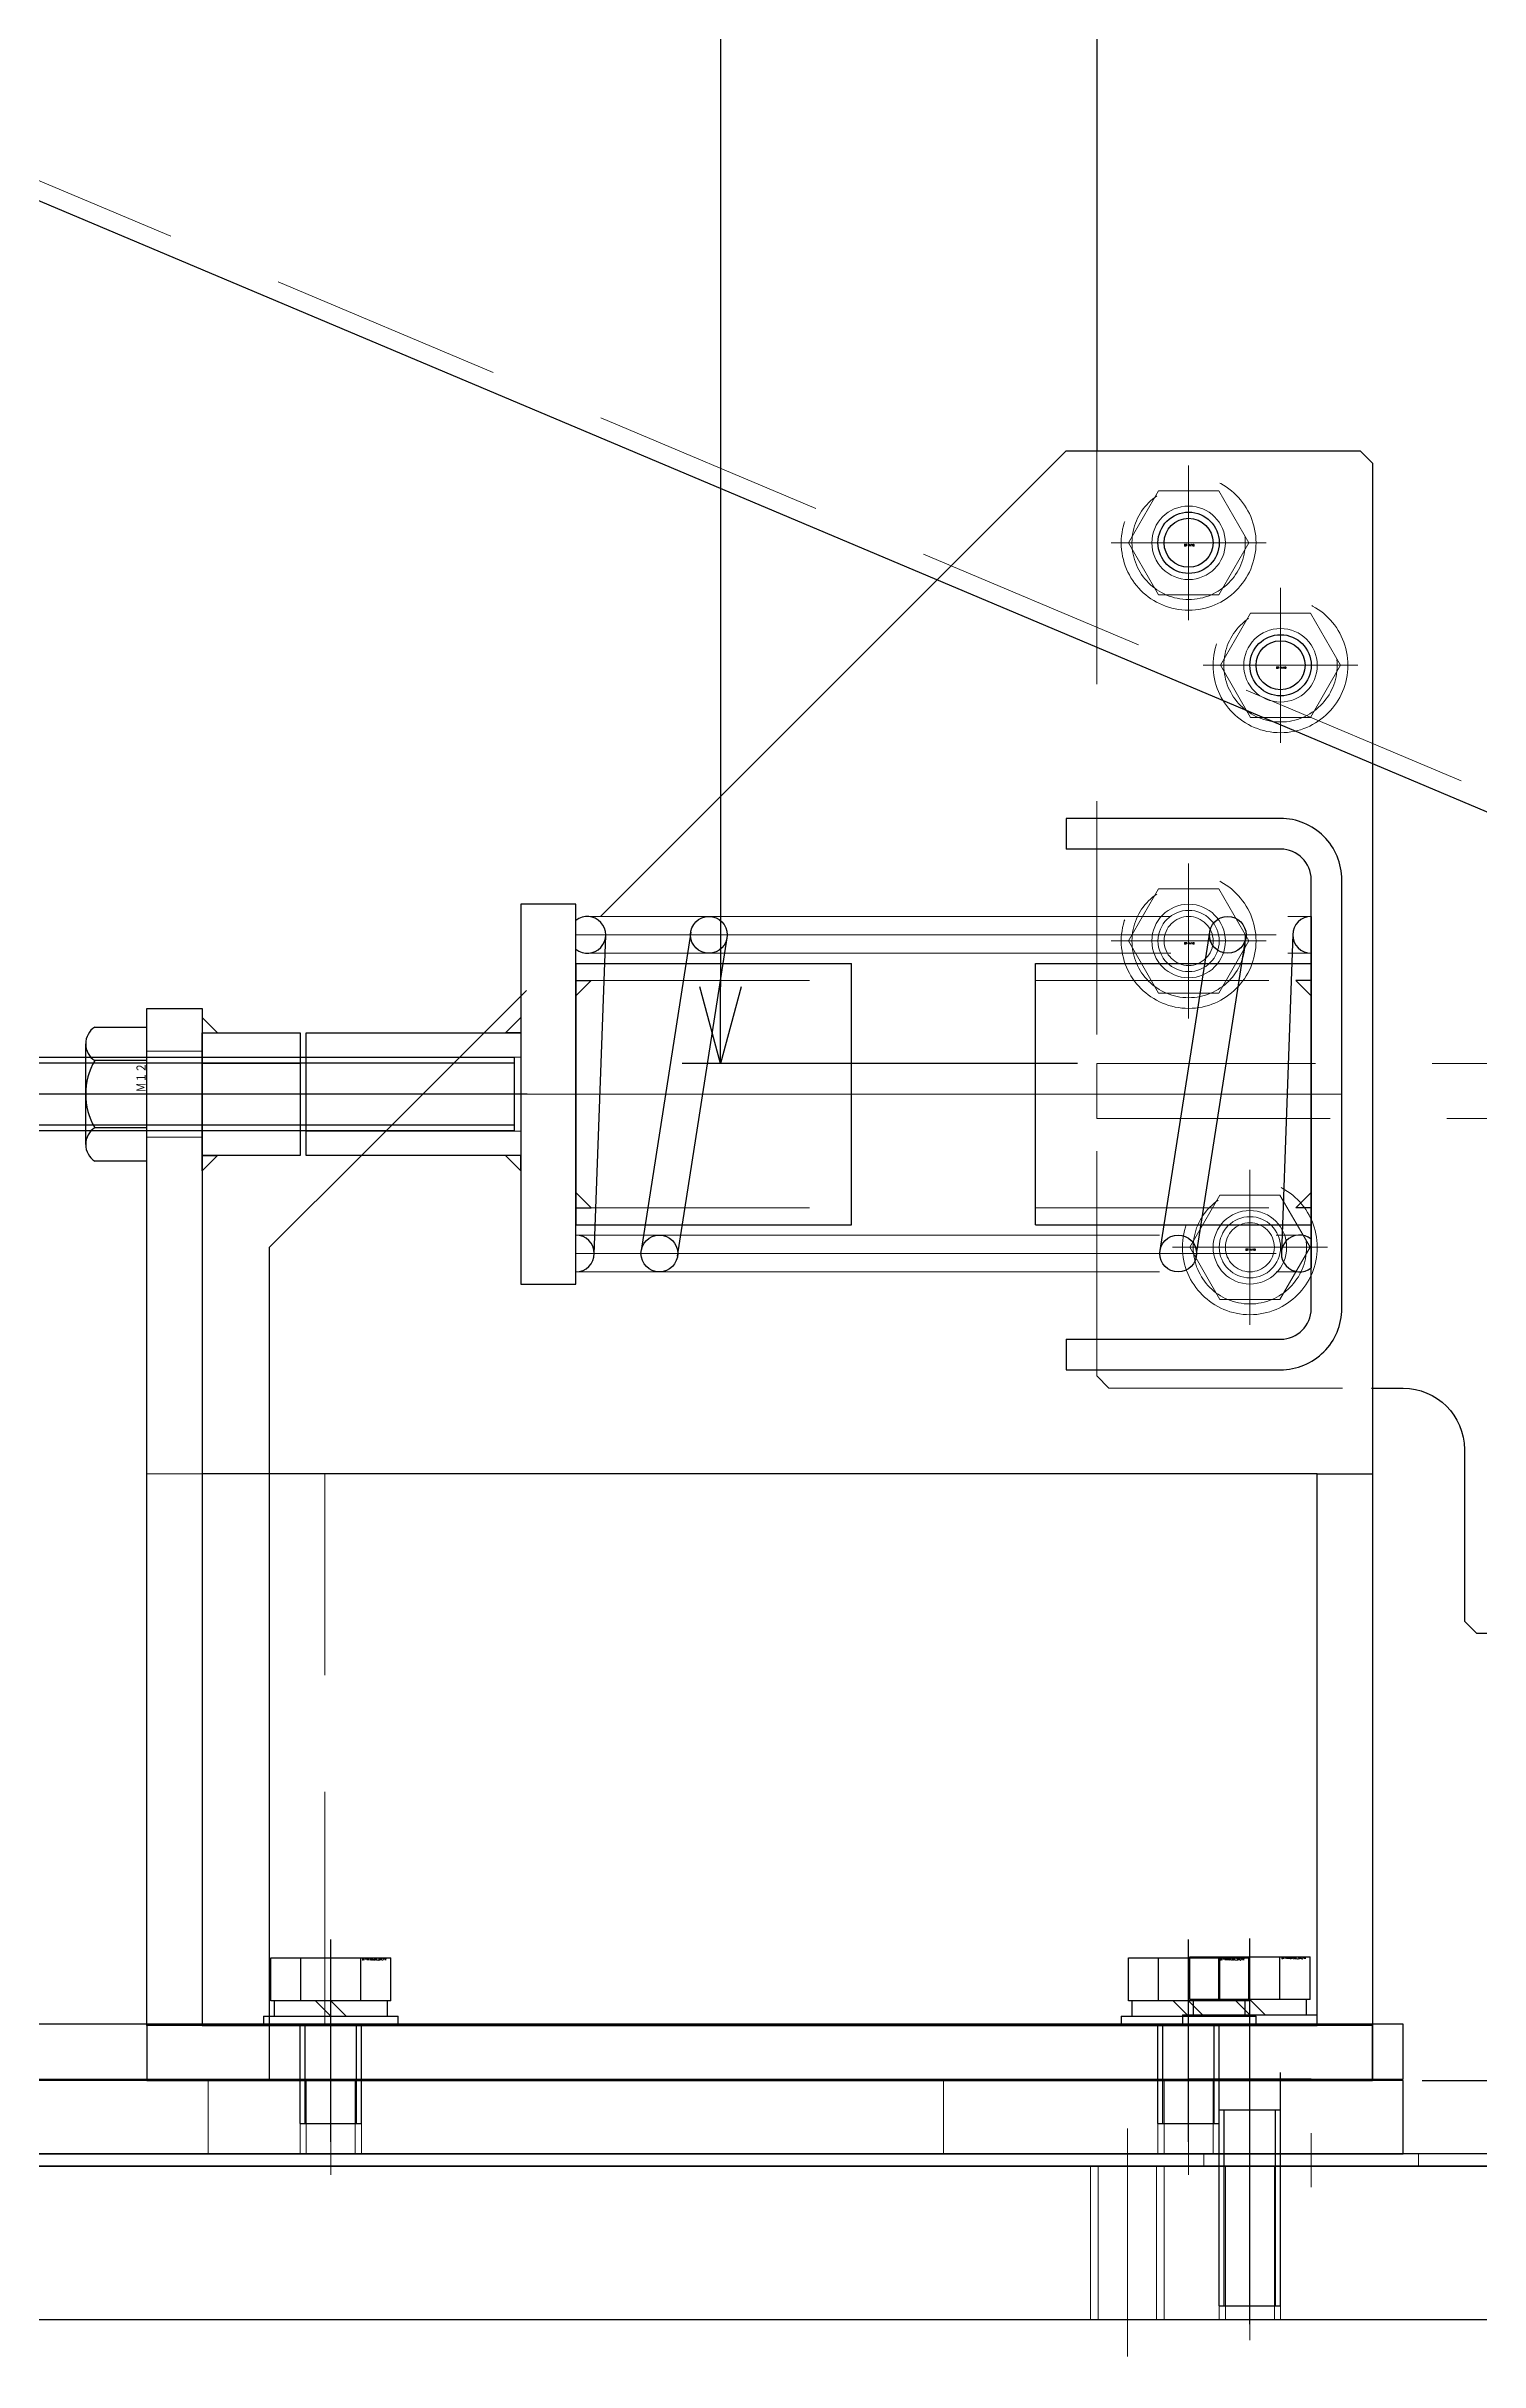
# Model space of a CAD drawing. Header units: millimetres. Extents: x -16130 to 36813, y -8099 to 27484.
# Drawn here: x 16628 to 16861.9, y 18699.3 to 19077.3 of the extents above; entities that cross this region are included whole.
import ezdxf

# ---------------------------------------------------------------- set-up
doc = ezdxf.new("R2010")
doc.units = ezdxf.units.MM
doc.header["$LTSCALE"] = 6
doc.header["$PDMODE"] = 99
doc.header["$PDSIZE"] = 1
for name, pattern in [('CENTER2', [28.575, 19.05, -3.175, 3.175, -3.175]), ('HIDDEN', [9.525, 6.35, -3.175]), ('PHANTOM2', [31.75, 15.875, -3.175, 3.175, -3.175, 3.175, -3.175])]:
    doc.linetypes.add(name, pattern=pattern)
for name, color, linetype, lineweight in [('04_HIDDEN', 2, 'HIDDEN', 13), ('05_CENTER', 4, 'CENTER2', 13), ('06_PHANTOM', 2, 'PHANTOM2', 13), ('08_DIM', 3, 'Continuous', 13)]:
    doc.layers.add(name, color=color, linetype=linetype, lineweight=lineweight)
doc.layers.add('10_DRAFT', color=8, linetype='Continuous', lineweight=0, plot=False)
doc.styles.add('KANJI0', font='txt.shx', dxfattribs={"width": 0.9, "height": 30, "bigfont": 'bigfont'})
doc.styles.add('KSS_TXT', font='txt.shx', dxfattribs={"bigfont": 'extfont2.shx'})
doc.styles.add('KSS_TXT_L', font='txt.shx', dxfattribs={"height": 3, "bigfont": 'extfont2.shx'})
doc.dimstyles.new('KSS_DIM', dxfattribs={"dimtxt": 3, "dimasz": 2.5, "dimexe": 1.25, "dimexo": 0.625, "dimtad": 1, "dimdsep": 46, "dimtxsty": 'KSS_TXT', "dimblk": 'OPEN30', "dimcen": 0, "dimazin": 2, "dimtfac": 0.75, "dimtmove": 0, "dimatfit": 3, "dimldrblk": 'OPEN30', "dimfxl": 1, "dimtolj": 1, "dimarcsym": 0})

# ---------------------------------------------------------------- blocks, each defined once
blk = doc.blocks.new('A$C21800152_1_1')
blk.add_line((-29.86, -2282), (-35, -2282))
for points in [[(-45, -2292), (-45, -2320), (-47, -2322), (-135, -2322), (-135, 43), (-30, 43)], [(15, -107), (15, -2129)]]:
    blk.add_lwpolyline(points)
blk.add_arc((-35, -2292), 10, 90, 180)
at = {"layer": '04_HIDDEN'}
blk.add_lwpolyline([(15, -2129), (15, -2280), (13, -2282), (-30, -2282)], dxfattribs=at)
blk.add_lwpolyline([(15, -2238), (-135, -2238), (-135, -2229), (15, -2229)], close=True, dxfattribs=at)
for centre in [(0, -2144), (-15, -2164), (0, -2209), (-10, -2259)]:
    blk.add_circle(centre, 6, dxfattribs=at)
at = {"layer": '05_CENTER'}
for p, q in [((0, -2154.06), (0, -2133.94)), ((10.06, -2144), (-10.06, -2144)), ((-15, -2174.06), (-15, -2153.94)), ((-4.94, -2164), (-25.06, -2164)), ((0, -2219.06), (0, -2198.94)), ((10.06, -2209), (-10.06, -2209)), ((-10, -2269.06), (-10, -2248.94)), ((0.06, -2259), (-20.06, -2259))]:
    blk.add_line(p, q, dxfattribs=at)
blk = doc.blocks.new('A$C491655AE_1_1_1_1')
at = {"color": 0, "linetype": 'CENTER2'}
for p, q in [((0, -12.64), (0, 12.64)), ((-12.64, 0), (12.64, 0))]:
    blk.add_line(p, q, dxfattribs=at)
at = {"color": 0}
for p, q in [((-9.81, 0), (-4.91, 8.5)), ((-4.91, 8.5), (4.91, 8.5)), ((4.91, 8.5), (9.81, 0)), ((-4.91, -8.5), (-9.81, 0)), ((9.81, 0), (4.91, -8.5)), ((4.91, -8.5), (-4.91, -8.5))]:
    blk.add_line(p, q, dxfattribs=at)
for radius in [11, 9.25]:
    blk.add_circle((0, 0), radius, dxfattribs=at)
at = {"layer": '10_DRAFT', "style": 'KSS_TXT_L'}
blk.add_text('BT-M10', height=0.3, dxfattribs=at).set_placement((-0.7, -0.54))
blk = doc.blocks.new('A$C1505761E_1_1')
at = {"color": 0}
for points in [[(-21, -32), (-30, -32), (-30, 134), (-21, 134)], [(-5, 130), (-5, 110), (-21, 110), (-21, 130)], [(-21, -32), (161, -32), (161, 58), (-21, 58)], [(170, -32), (161, -32), (161, 58), (170, 58)], [(-30, -41), (170, -41), (170, -32), (-30, -32)]]:
    blk.add_lwpolyline(points, close=True, dxfattribs=at)
at = {"color": 3}
for points in [[(-21, 130), (-18.5, 130), (-18.5, 130), (-21, 132.5)], [(-21, 110), (-18.5, 110), (-18.5, 110), (-21, 107.5)]]:
    blk.add_lwpolyline(points, close=True, dxfattribs=at)
at = {"layer": '04_HIDDEN'}
for p, q in [((-30, 127), (-21, 127)), ((-21, 126), (-5, 126)), ((-21, 125), (-5, 125)), ((-21, 115), (-5, 115)), ((-21, 114), (-5, 114)), ((-30, 113), (-21, 113)), ((-30, 58), (-21, 58))]:
    blk.add_line(p, q, dxfattribs=at)
at = {"layer": '05_CENTER'}
for p, q in [((-34.26, 120), (0, 120)), ((0, -27.59), (0, -45.49)), ((140, -27.59), (140, -45.49))]:
    blk.add_line(p, q, dxfattribs=at)
blk = doc.blocks.new('A$C3AD256EE_1_1')
at = {"color": 0}
for p, q in [((45, 21.35), (45, -21.35)), ((45, 21.35), (90, 21.35)), ((90, -21.35), (90, 21.35)), ((45, -21.35), (90, -21.35))]:
    blk.add_line(p, q, dxfattribs=at)
for points in [[(36, -31), (45, -31), (45, 31), (36, 31)], [(36, 10), (36, -10), (1, -10), (1, 10)]]:
    blk.add_lwpolyline(points, close=True, dxfattribs=at)
at = {"color": 3}
for points in [[(45, 18.55), (47.5, 18.55), (47.5, 18.55), (45, 16.05)], [(36, 10), (33.5, 10), (33.5, 10), (36, 12.5)], [(36, -10), (33.5, -10), (33.5, -10), (36, -12.5)], [(45, -18.55), (47.5, -18.55), (47.5, -18.55), (45, -16.05)]]:
    blk.add_lwpolyline(points, close=True, dxfattribs=at)
at = {"layer": '04_HIDDEN'}
for p, q in [((45, 18.55), (90, 18.55)), ((36, 6.05), (1, 6.05)), ((36, -6.05), (1, -6.05)), ((45, -18.55), (90, -18.55))]:
    blk.add_line(p, q, dxfattribs=at)
at = {"layer": '05_CENTER'}
blk.add_line((-2.87, 0), (95, 0), dxfattribs=at)
blk = doc.blocks.new('A$C6BE71405_1_1')
at = {"color": 0}
for p, q in [((-10.97, 8), (10.97, 8)), ((-10.97, 0), (-10.97, 8)), ((-5.48, 0), (-5.48, 8)), ((5.48, 0), (5.48, 8)), ((10.97, 0), (10.97, 8)), ((-10.97, 0), (10.97, 0)), ((-6, -120), (-6, 0)), ((-5.05, -120), (-5.05, 0)), ((5.05, -120), (5.05, 0)), ((6, -120), (6, 0))]:
    blk.add_line(p, q, dxfattribs=at)
at = {"color": 0, "linetype": 'CENTER2'}
blk.add_line((0, -122.07), (0, 10.08), dxfattribs=at)
at = {"color": 0, "linetype": 'HIDDEN'}
blk.add_line((-6, -120), (6, -120), dxfattribs=at)
at = {"layer": '10_DRAFT', "style": 'KSS_TXT_L'}
blk.add_text('BT-M12x120L', height=0.3, dxfattribs=at).set_placement((7.91, 7.66))
blk = doc.blocks.new('M12Nu_2_1')
at = {"color": 0}
for p, q in [((-10.95, 0), (-10.95, 8.53)), ((-8.21, 10), (8.21, 10)), ((-5.48, 0), (-5.48, 8.53)), ((5.48, 0), (5.48, 8.53)), ((10.95, 8.53), (10.95, 0)), ((-10.95, 0), (10.95, 0))]:
    blk.add_line(p, q, dxfattribs=at)
at = {"color": 0, "linetype": 'CENTER2'}
blk.add_line((0, 0), (0, 10), dxfattribs=at)
at = {"color": 0}
for centre, radius, start, end in [((-8.21, 6.71), 3.29, 33.626, 146.374), ((0, -0.95), 10.95, 60, 120), ((8.21, 6.71), 3.29, 33.626, 146.374)]:
    blk.add_arc(centre, radius, start, end, dxfattribs=at)
at = {"layer": '10_DRAFT', "style": 'KANJI0', "width": 0.82}
blk.add_text('Ｍ１２', height=1.5, dxfattribs=at).set_placement((0.31, 0.09))
blk = doc.blocks.new('M10Tz_1_1_1')
at = {"color": 0}
for radius in [5, 4]:
    blk.add_circle((0, 0), radius, dxfattribs=at)
at = {"layer": '05_CENTER'}
for p, q in [((0, -8.34), (0, 8.34)), ((8.34, 0), (-8.34, 0))]:
    blk.add_line(p, q, dxfattribs=at)
blk = doc.blocks.new('A$C38044AA5_1_1')
at = {"color": 0}
for p, q in [((-15, 160), (-50, 160)), ((-10, 85), (-10, 155)), ((-55, 141.35), (-10, 141.35)), ((-55, 98.65), (-55, 141.35)), ((-55, 98.65), (-10, 98.65)), ((-50, 80), (-15, 80))]:
    blk.add_line(p, q, dxfattribs=at)
blk.add_lwpolyline([(-126, 149), (-50, 225), (-2, 225), (0, 223), (0, -41), (-180, -41), (-180, 95), (-165, 110)], dxfattribs=at)
blk.add_lwpolyline([(-50, 80), (-50, 75), (-15, 75, 0.414214), (-5, 85), (-5, 155, 0.414214), (-15, 165), (-50, 165), (-50, 160)], format="xyb", dxfattribs=at)
at = {"color": 3}
for points in [[(-10, 138.55), (-12.5, 138.55), (-12.5, 138.55), (-10, 136.05)], [(-10, 101.45), (-12.5, 101.45), (-12.5, 101.45), (-10, 103.95)]]:
    blk.add_lwpolyline(points, close=True, dxfattribs=at)
at = {"color": 0}
for centre, start, end in [((-15, 155), 0, 90), ((-15, 85), 270, 0)]:
    blk.add_arc(centre, 5, start, end, dxfattribs=at)
at = {"layer": '04_HIDDEN'}
for p, q in [((-55, 138.55), (-10, 138.55)), ((-55, 101.45), (-10, 101.45)), ((-180, -32), (0, -32))]:
    blk.add_line(p, q, dxfattribs=at)
blk.add_lwpolyline([(-165, 110), (-126, 149)], dxfattribs=at)
for points in [[(-180, -32), (-171, -32), (-171, 58), (-180, 58)], [(0, -32), (-9, -32), (-9, 58), (0, 58)]]:
    blk.add_lwpolyline(points, close=True, dxfattribs=at)
at = {"layer": '05_CENTER'}
blk.add_line((-59.02, 120), (-5, 120), dxfattribs=at)
at = {"extrusion": (0, 0, -1), "xscale": -1, "zscale": -1, "rotation": 180}
for p in [(30, 210), (15, 190)]:
    blk.add_blockref('M10Tz_1_1_1', p, dxfattribs=at)
at = {"layer": '04_HIDDEN', "extrusion": (0, 0, -1), "xscale": -1, "zscale": -1, "rotation": 180}
for p in [(30, 145), (20, 95)]:
    blk.add_blockref('M10Tz_1_1_1', p, dxfattribs=at)
blk = doc.blocks.new('A$C12531FC4_1_1')
at = {"color": 0}
for p, q in [((-120, -29), (-120, 28.34)), ((-101.25, 26.46), (-109.34, -25.54)), ((-16.59, 26.46), (-24.68, -25.54)), ((0, 29), (0, -28.34)), ((-117, -26.11), (-115.13, 25.89)), ((-103.41, -26.46), (-95.32, 25.54)), ((-18.75, -26.46), (-10.66, 25.54)), ((-3, 26.11), (-4.87, -25.89))]:
    blk.add_line(p, q, dxfattribs=at)
for centre in [(-98.29, 26), (-13.62, 26), (-106.38, -26), (-21.71, -26)]:
    blk.add_circle(centre, 3, dxfattribs=at)
for centre, start, end in [((-118.13, 26), 231.3435, 128.6567), ((0, 26), 90, 270), ((-120, -26), 270, 90), ((-1.87, -26), 51.3435, 308.6567)]:
    blk.add_arc(centre, 3, start, end, dxfattribs=at)
at = {"layer": '05_CENTER', "color": 0}
for p, q in [((-120, 26), (0, 26)), ((-120, -26), (0, -26))]:
    blk.add_line(p, q, dxfattribs=at)
at = {"layer": '06_PHANTOM', "color": 0}
for p, q in [((-118.13, 29), (0, 29)), ((-118.13, 23), (0, 23)), ((-120, -23), (-1.87, -23)), ((-120, -29), (-1.87, -29))]:
    blk.add_line(p, q, dxfattribs=at)
at = {"layer": '10_DRAFT'}
blk.add_line((-120, 0), (0, 0), dxfattribs=at)
blk = doc.blocks.new('A$C6C37661B_1_1')
at = {"color": 0, "linetype": 'CENTER2'}
blk.add_line((0, -19), (0, 14), dxfattribs=at)
at = {"color": 0}
for p, q in [((-9.81, 11), (9.81, 11)), ((-9.81, 4), (-9.81, 11)), ((-4.91, 4), (-4.91, 11)), ((4.91, 4), (4.91, 11)), ((9.81, 4), (9.81, 11)), ((9.81, 4), (-9.81, 4)), ((-9.25, 4), (-9.25, 1.5)), ((0, 1.5), (-2.5, 4)), ((0, 4), (2.5, 1.5)), ((9.25, 1.5), (9.25, 4)), ((-11, 1.5), (11, 1.5)), ((-11, 1.5), (-11, 0)), ((-11, 0), (11, 0)), ((11, 0), (11, 1.5))]:
    blk.add_line(p, q, dxfattribs=at)
at = {"color": 0, "linetype": 'HIDDEN'}
for p, q in [((-5, -16), (-5, 0)), ((-4.19, -16), (-4.19, 0)), ((4.19, -16), (4.19, 0)), ((5, -16), (5, 0)), ((-5, -16), (5, -16))]:
    blk.add_line(p, q, dxfattribs=at)
at = {"layer": '10_DRAFT', "style": 'KSS_TXT_L'}
blk.add_text('BT-M10x20L,SW,PW', height=0.3, dxfattribs=at).set_placement((5.1, 10.66))
blk = doc.blocks.new('A$C62F33C97_1_1')
at = {"xscale": -1}
blk.add_blockref('A$C21800152_1_1', (-80, 89.5), dxfattribs=at)
for name, p in [('A$C38044AA5_1_1', (-50, -2264.5)), ('A$C3AD256EE_1_1', (-225, -2144.5)), ('A$C1505761E_1_1', (-220, -2264.5)), ('A$C6C37661B_1_1', (-220, -2296.5)), ('A$C6C37661B_1_1', (-80, -2296.5))]:
    blk.add_blockref(name, p)
at = {"color": 4}
blk.add_blockref('A$C12531FC4_1_1', (-60, -2144.5), dxfattribs=at)
at = {"rotation": 90}
for name, p in [('A$C6BE71405_1_1', (-310, -2144.5)), ('M12Nu_2_1', (-250, -2144.5))]:
    blk.add_blockref(name, p, dxfattribs=at)
at = {"layer": '04_HIDDEN'}
for p in [(-80, -2054.5), (-65, -2074.5), (-80, -2119.5), (-70, -2169.5)]:
    blk.add_blockref('A$C491655AE_1_1_1_1', p, dxfattribs=at)
blk = doc.blocks.new('A$C6B1D193A_1_1_1')
at = {"color": 9}
blk.add_line((-179, -3), (-179, -15), dxfattribs=at)
at = {"color": 0}
blk.add_line((-59, -3), (-59, -15), dxfattribs=at)
blk.add_lwpolyline([(-1029, -15), (-9, -15), (-9, -3), (-1029, -3)], close=True, dxfattribs=at)
at = {"layer": '04_HIDDEN'}
for p, q in [((-164, -3), (-164, -15)), ((-163, -3), (-163, -15)), ((-155, -3), (-155, -15)), ((-154, -3), (-154, -15)), ((-24, -3), (-24, -15)), ((-23, -3), (-23, -15)), ((-15, -3), (-15, -15)), ((-14, -3), (-14, -15))]:
    blk.add_line(p, q, dxfattribs=at)
at = {"layer": '05_CENTER'}
for p, q in [((-159, 0.39), (-159, -18.39)), ((-19, 0.39), (-19, -18.39))]:
    blk.add_line(p, q, dxfattribs=at)
blk = doc.blocks.new('_Open30')
at = {"color": 0, "linetype": 'ByBlock', "lineweight": -2}
for p, q in [((-1, 0.268), (0, 0)), ((0, 0), (-1, -0.268)), ((0, 0), (-1, 0))]:
    blk.add_line(p, q, dxfattribs=at)
blk = doc.blocks.new('*D2010')
at = {"layer": '08_DIM', "color": 0, "lineweight": -2, "transparency": 16777216}
for p, q in [((16927.61, 18757.72), (16927.61, 18770.22)), ((16852.51, 18745.22), (16933.86, 18745.22)), ((16927.61, 18745.22), (16927.61, 18733.22)), ((16877.51, 18733.22), (16933.86, 18733.22)), ((16927.61, 18720.72), (16927.61, 18681.97))]:
    blk.add_line(p, q, dxfattribs=at)
at = {"layer": 'Defpoints', "color": 0, "transparency": 16777216}
for p in [(16849.38, 18745.22), (16874.38, 18733.22), (16927.61, 18733.22)]:
    blk.add_point(p, dxfattribs=at)
at = {"layer": '08_DIM', "color": 0, "lineweight": -2, "transparency": 16777216, "xscale": 12.5, "yscale": 12.5, "zscale": 12.5}
for p, rotation in [((16927.61, 18745.22), 270), ((16927.61, 18733.22), 90)]:
    blk.add_blockref('_Open30', p, dxfattribs=dict(at, rotation=rotation))
at = {"layer": '08_DIM', "color": 0, "transparency": 16777216, "insert": (16916.98, 18695.1), "char_height": 15, "attachment_point": 5, "rotation": 90, "style": 'KSS_TXT'}
blk.add_mtext('\\A1;12', dxfattribs=at)
blk = doc.blocks.new('*D2076')
at = {"layer": '08_DIM', "color": 0, "lineweight": -2, "transparency": 16777216}
for p, q in [((16949.38, 18858.1), (16949.38, 18509.11)), ((15934.38, 18615.8), (15934.38, 18509.11)), ((16936.88, 18515.36), (15946.88, 18515.36))]:
    blk.add_line(p, q, dxfattribs=at)
at = {"layer": 'Defpoints', "color": 0, "transparency": 16777216}
for p in [(16949.38, 18861.22), (15934.38, 18618.92), (15934.38, 18515.36)]:
    blk.add_point(p, dxfattribs=at)
at = {"layer": '08_DIM', "color": 0, "lineweight": -2, "transparency": 16777216, "xscale": 12.5, "yscale": 12.5, "zscale": 12.5, "rotation": 180}
blk.add_blockref('_Open30', (15934.38, 18515.36), dxfattribs=at)
at = {"layer": '08_DIM', "color": 0, "lineweight": -2, "transparency": 16777216, "xscale": 12.5, "yscale": 12.5, "zscale": 12.5}
blk.add_blockref('_Open30', (16949.38, 18515.36), dxfattribs=at)
at = {"layer": '08_DIM', "color": 0, "transparency": 16777216, "insert": (16441.88, 18526), "char_height": 15, "attachment_point": 5, "style": 'KSS_TXT'}
blk.add_mtext('\\A1;1015', dxfattribs=at)
blk = doc.blocks.new('A$C5D5F10EF_1_1_1')
at = {"color": 0}
blk.add_lwpolyline([(-25, 0), (1345, 0), (1345, 12), (-25, 12)], close=True, dxfattribs=at)
at = {"layer": '05_CENTER'}
blk.add_line((1320, -5.17), (1320, 17.04), dxfattribs=at)
blk = doc.blocks.new('A$C633B6C2D_1_1')
at = {"color": 0}
blk.add_lwpolyline([(-25, 0), (1345, 0), (1345, 9), (-25, 9)], close=True, dxfattribs=at)
at = {"layer": '05_CENTER'}
blk.add_line((1320, -5.17), (1320, 14.04), dxfattribs=at)
blk = doc.blocks.new('PCIMRS-10-0.2b_1_1')
at = {"color": 0}
blk.add_lwpolyline([(0, -10), (0.2, -10), (0.2, 10), (0, 10)], close=True, dxfattribs=at)
at = {"layer": '05_CENTER', "color": 0}
for p, q in [((0, 5), (0.2, 5)), ((0, -5), (0.2, -5))]:
    blk.add_line(p, q, dxfattribs=at)
at = {"layer": '10_DRAFT'}
blk.add_line((0, 0), (0.2, 0), dxfattribs=at)
blk = doc.blocks.new('A$C7C5040DC_1_1')
at = {"color": 0, "linetype": 'CENTER2'}
blk.add_line((0, -49), (0, 14), dxfattribs=at)
at = {"color": 0}
for p, q in [((-9.81, 11), (9.81, 11)), ((-9.81, 4), (-9.81, 11)), ((-4.91, 4), (-4.91, 11)), ((4.91, 4), (4.91, 11)), ((9.81, 4), (9.81, 11)), ((9.81, 4), (-9.81, 4)), ((-9.25, 4), (-9.25, 1.5)), ((0, 1.5), (-2.5, 4)), ((0, 4), (2.5, 1.5)), ((9.25, 1.5), (9.25, 4)), ((-11, 1.5), (11, 1.5)), ((-11, 1.5), (-11, 0)), ((-11, 0), (11, 0)), ((11, 0), (11, 1.5))]:
    blk.add_line(p, q, dxfattribs=at)
at = {"color": 0, "linetype": 'HIDDEN'}
for p, q in [((-5, -46), (-5, 0)), ((5, -46), (5, 0)), ((-5, -14), (5, -14)), ((-4.19, -46), (-4.19, -14)), ((4.19, -46), (4.19, -14)), ((-5, -46), (5, -46))]:
    blk.add_line(p, q, dxfattribs=at)
at = {"layer": '10_DRAFT', "style": 'KSS_TXT_L'}
blk.add_text('BT-M10x50L,SW,PW', height=0.3, dxfattribs=at).set_placement((5.16, 10.66))
blk = doc.blocks.new('A$C66333C45_1_1')
for name, p in [('A$C7C5040DC_1_1', (1320, 21.2)), ('A$C633B6C2D_1_1', (0, 12.2)), ('A$C5D5F10EF_1_1_1', (0, 0))]:
    blk.add_blockref(name, p)
at = {"color": 4, "rotation": 90}
blk.add_blockref('PCIMRS-10-0.2b_1_1', (1320, 12), dxfattribs=at)
blk = doc.blocks.new('A$C59FC4813_1_1_1')
at = {"color": 0}
blk.add_lwpolyline([(150, -30), (1610, -30), (1610, -5), (150, -5)], close=True, dxfattribs=at)
at = {"layer": '04_HIDDEN'}
for p, q in [((1534, -30), (1534, -5)), ((1535.25, -30), (1535.25, -5)), ((1544.75, -30), (1544.75, -5)), ((1546, -30), (1546, -5)), ((1555, -5), (1555, -30)), ((1556, -5), (1556, -30)), ((1564, -5), (1564, -30)), ((1565, -5), (1565, -30))]:
    blk.add_line(p, q, dxfattribs=at)
at = {"layer": '05_CENTER'}
for p, q in [((1540, -36.08), (1540, 1.14)), ((1560, -1.61), (1560, -33.39))]:
    blk.add_line(p, q, dxfattribs=at)
blk = doc.blocks.new('A$C671645B8_1_1')
at = {"color": 0}
blk.add_lwpolyline([(135, 0), (1595, 0), (1595, 2), (135, 2)], close=True, dxfattribs=at)
at = {"layer": '04_HIDDEN'}
for p, q in [((1537.5, 2), (1537.5, 0)), ((1572.5, 2), (1572.5, 0))]:
    blk.add_line(p, q, dxfattribs=at)
at = {"layer": '05_CENTER'}
for p, q in [((1545, 5.39), (1545, -3.39)), ((1555, 5.39), (1555, -3.39))]:
    blk.add_line(p, q, dxfattribs=at)
blk = doc.blocks.new('*D2811')
at = {"layer": '08_DIM', "color": 0, "lineweight": -2, "transparency": 16777216}
for p, q in [((16766.26, 19364.22), (16731.73, 19364.22)), ((16737.98, 19351.72), (16737.98, 18923.72)), ((16796.26, 18911.22), (16731.73, 18911.22))]:
    blk.add_line(p, q, dxfattribs=at)
at = {"layer": 'Defpoints', "color": 0, "transparency": 16777216}
for p in [(16769.38, 19364.22), (16737.98, 18911.22), (16799.38, 18911.22)]:
    blk.add_point(p, dxfattribs=at)
at = {"layer": '08_DIM', "color": 0, "lineweight": -2, "transparency": 16777216, "xscale": 12.5, "yscale": 12.5, "zscale": 12.5}
for p, rotation in [((16737.98, 19364.22), 90), ((16737.98, 18911.22), 270)]:
    blk.add_blockref('_Open30', p, dxfattribs=dict(at, rotation=rotation))
at = {"layer": '08_DIM', "color": 0, "transparency": 16777216, "insert": (16727.34, 19137.72), "char_height": 15, "attachment_point": 5, "rotation": 90, "style": 'KSS_TXT'}
blk.add_mtext('\\A1;453', dxfattribs=at)
blk = doc.blocks.new('A$C684FA84F')
at = {"color": 0}
blk.add_line((-490, 9), (-6.17, -195.26), dxfattribs=at)
at = {"layer": '04_HIDDEN'}
blk.add_line((-488.83, 11.76), (-5, -192.5), dxfattribs=at)
blk = doc.blocks.new('A$C684FA933')
blk.add_blockref('A$C684FA84F', (887, -43))

msp = doc.modelspace()

# ---------------------------------------------------------------- linework, layer by layer
at = {"layer": '06_PHANTOM'}
msp.add_line((13056.56285, 18706.22064), (17231.43155, 18706.22064), dxfattribs=at)

# ---------------------------------------------------------------- block references
for name, p in [('A$C62F33C97_1_1', (16894.38329, 21050.72052)), ('A$C684FA933', (16004.38329, 19181.22052)), ('A$C66333C45_1_1', (15504.38329, 18733.22052)), ('A$C671645B8_1_1', (15279.38329, 18731.22052)), ('A$C59FC4813_1_1_1', (15264.38326, 18736.22052))]:
    msp.add_blockref(name, p)
at = {"layer": '04_HIDDEN'}
msp.add_blockref('A$C6B1D193A_1_1_1', (16833.38329, 18748.22052), dxfattribs=at)

# ---------------------------------------------------------------- dimensions: what is measured, and where the dimension line sits
at = {"layer": '08_DIM', "color": 1}
for base, p1, p2, picture, middle in [((16737.97945, 18911.22052), (16769.38329, 19364.22052), (16799.38329, 18911.22052), '*D2811', (16727.34404, 19137.72052)), ((16927.60628, 18733.22052), (16849.38329, 18745.22052), (16874.38327, 18733.22052), '*D2010', (16916.98128, 18695.09552))]:
    dim = msp.add_linear_dim(base=base, p1=p1, p2=p2, angle=90, dimstyle='KSS_DIM', override={"dimscale": 5}, dxfattribs=at)
    dim.commit()
    dim.dimension.update_dxf_attribs({"geometry": picture, "text_midpoint": middle})
at = {"layer": '08_DIM'}
dim = msp.add_linear_dim(base=(15934.38329, 18515.3649), p1=(16949.38329, 18861.22052), p2=(15934.38329, 18618.92397), dimstyle='KSS_DIM', override={"dimscale": 5}, dxfattribs=at)
dim.commit()
dim.dimension.update_dxf_attribs({"geometry": '*D2076', "text_midpoint": (16441.88329, 18526.00032)})

doc.saveas('drawing.dxf')
